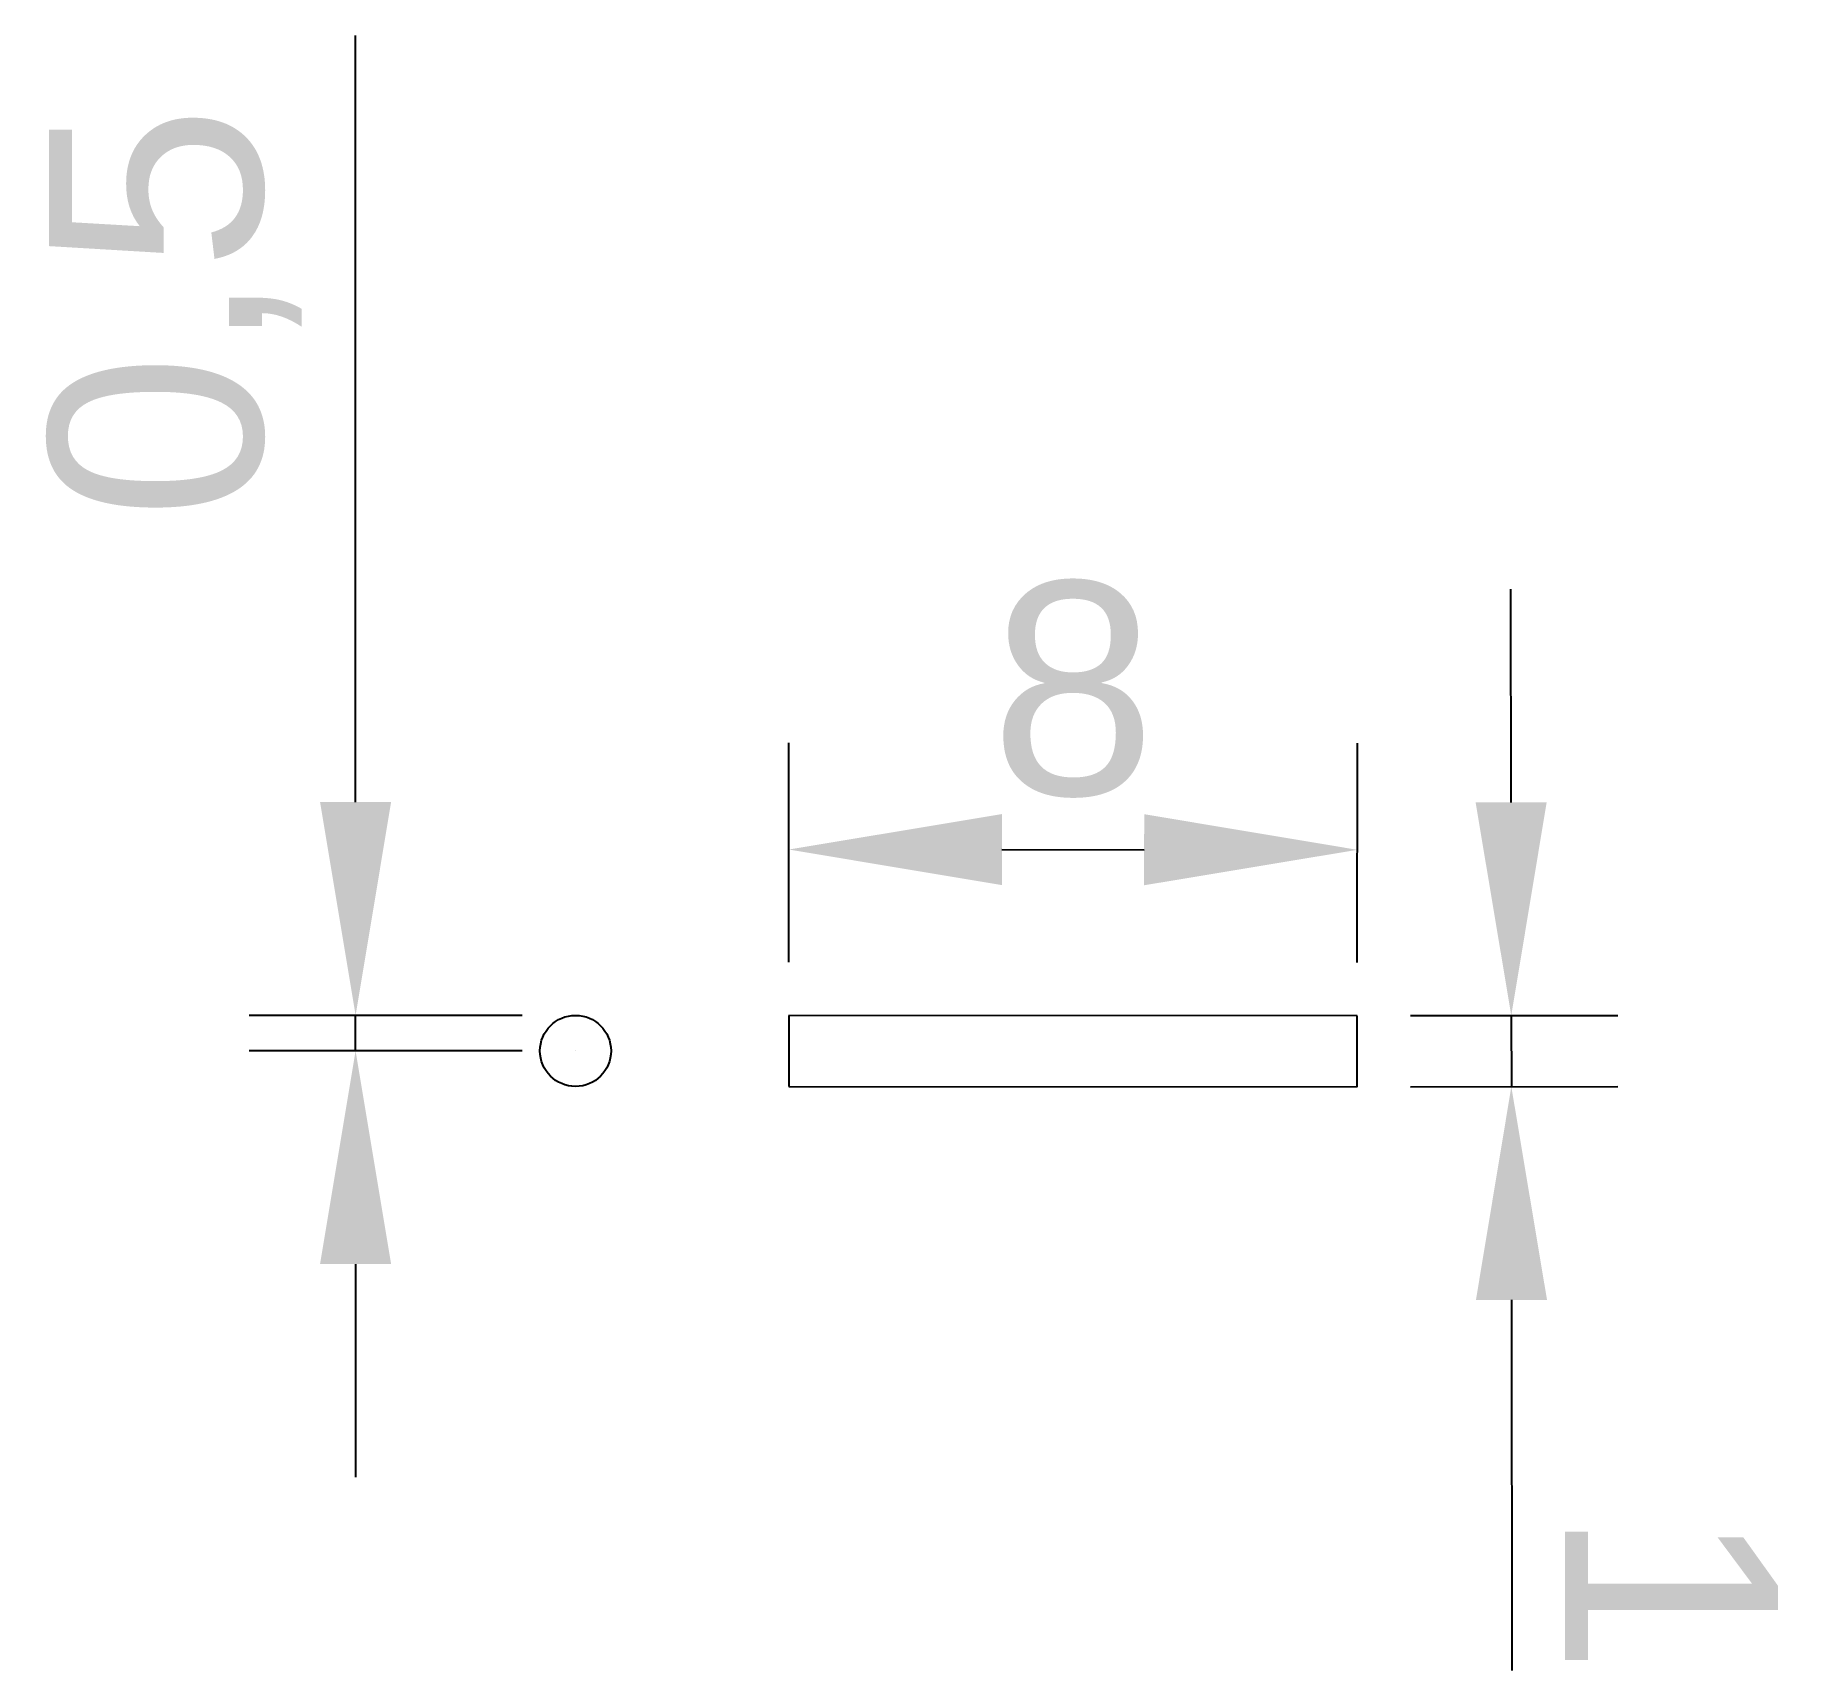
# Model space of a CAD drawing. Header units: millimetres. Extents: x 276.1 to 301.1, y 339.8 to 362.9.
import ezdxf

# ---------------------------------------------------------------- set-up
doc = ezdxf.new("R2010")
doc.units = ezdxf.units.MM
doc.styles.get("Standard").update_dxf_attribs({"font": ''})
doc.styles.get('Standard').set_extended_font_data('Arial')
doc.dimstyles.new('Decimal-3', dxfattribs={"dimscale": 1.2, "dimtxt": 2.5, "dimasz": 2.5, "dimexe": 1.25, "dimexo": 0.625, "dimtad": 1, "dimtxsty": 'Standard', "dimcen": 2.5, "dimadec": 0, "dimazin": 0, "dimtfac": 1, "dimtmove": 0, "dimatfit": 3, "dimfxl": 1, "dimarcsym": 0})

# ---------------------------------------------------------------- blocks, each defined once
blk = doc.blocks.new('*D4')
at = {"color": 0, "lineweight": -2, "transparency": 16777216}
for p, q in [((286.735, 349.834), (286.737, 352.917)), ((294.736, 349.829), (294.737, 352.913)), ((289.736, 351.416), (291.737, 351.414))]:
    blk.add_line(p, q, dxfattribs=at)
at = {"color": 0, "transparency": 16777216}
for points in [[(289.736, 351.916), (289.736, 350.916), (286.736, 351.417)], [(291.737, 351.914), (291.736, 350.914), (294.737, 351.413)]]:
    blk.add_solid(points, dxfattribs=at)
at = {"layer": 'Defpoints', "color": 0, "transparency": 16777216}
for p in [(294.737, 351.413), (286.734, 349.084), (294.735, 349.079)]:
    blk.add_point(p, dxfattribs=at)
at = {"color": 0, "transparency": 16777216, "insert": (290.738, 353.665), "char_height": 3, "attachment_point": 5, "rotation": 359.9659}
blk.add_mtext('8', dxfattribs=at)
blk = doc.blocks.new('*D5')
at = {"color": 0, "lineweight": -2, "transparency": 16777216}
for p, q in [((280.639, 352.084), (280.639, 362.87)), ((282.984, 349.084), (279.139, 349.084)), ((280.639, 348.584), (280.639, 349.084)), ((282.984, 348.584), (279.139, 348.584)), ((280.639, 345.584), (280.639, 342.584))]:
    blk.add_line(p, q, dxfattribs=at)
at = {"color": 0, "transparency": 16777216}
for points in [[(280.139, 352.084), (281.139, 352.084), (280.639, 349.084)], [(280.139, 345.584), (281.139, 345.584), (280.639, 348.584)]]:
    blk.add_solid(points, dxfattribs=at)
at = {"layer": 'Defpoints', "color": 0, "transparency": 16777216}
for p in [(280.639, 349.084), (283.734, 349.084), (283.734, 348.584)]:
    blk.add_point(p, dxfattribs=at)
at = {"color": 0, "transparency": 16777216, "insert": (278.103, 358.977), "char_height": 3, "attachment_point": 5, "rotation": 90}
blk.add_mtext('0,5', dxfattribs=at)
blk = doc.blocks.new('*D6')
at = {"color": 0, "lineweight": -2, "transparency": 16777216}
for p, q in [((296.901, 352.081), (296.899, 355.081)), ((295.485, 349.08), (298.403, 349.082)), ((296.903, 349.081), (296.904, 348.081)), ((295.486, 348.08), (298.404, 348.082)), ((296.906, 345.081), (296.909, 339.867))]:
    blk.add_line(p, q, dxfattribs=at)
at = {"color": 0, "transparency": 16777216}
for points in [[(297.401, 352.081), (296.401, 352.081), (296.903, 349.081)], [(297.406, 345.081), (296.406, 345.081), (296.904, 348.081)]]:
    blk.add_solid(points, dxfattribs=at)
at = {"layer": 'Defpoints', "color": 0, "transparency": 16777216}
for p in [(294.735, 349.079), (294.736, 348.079), (296.904, 348.081)]:
    blk.add_point(p, dxfattribs=at)
at = {"color": 0, "transparency": 16777216, "insert": (299.158, 340.975), "char_height": 3, "attachment_point": 5, "rotation": 270.0384}
blk.add_mtext('1', dxfattribs=at)

msp = doc.modelspace()

# ---------------------------------------------------------------- linework, layer by layer
for p, q in [((286.734, 349.084), (286.736, 348.084)), ((294.735, 349.079), (286.734, 349.084)), ((294.736, 348.079), (294.735, 349.079)), ((283.734, 348.584), (283.734, 348.584)), ((283.734, 348.584), (283.734, 348.584)), ((283.734, 348.584), (283.734, 348.584)), ((286.736, 348.084), (294.736, 348.079))]:
    msp.add_line(p, q)
msp.add_circle((283.734, 348.584), 0.5)

# ---------------------------------------------------------------- dimensions: what is measured, and where the dimension line sits
dim = msp.add_linear_dim(base=(280.639, 349.084), p1=(283.734, 348.584), p2=(283.734, 349.084), angle=90, dimstyle='Decimal-3')
dim.commit()
dim.dimension.update_dxf_attribs({"geometry": '*D5', "text_midpoint": (278.103, 358.977)})
for p1, p2, distance, picture, middle in [((286.734, 349.084), (294.735, 349.079), 2.333, '*D4', (290.738, 353.665)), ((294.735, 349.079), (294.736, 348.079), 2.168, '*D6', (299.158, 340.975))]:
    dim = msp.add_aligned_dim(p1=p1, p2=p2, distance=distance, dimstyle='Decimal-3')
    dim.commit()
    dim.dimension.update_dxf_attribs({"geometry": picture, "text_midpoint": middle})

doc.saveas('drawing.dxf')
